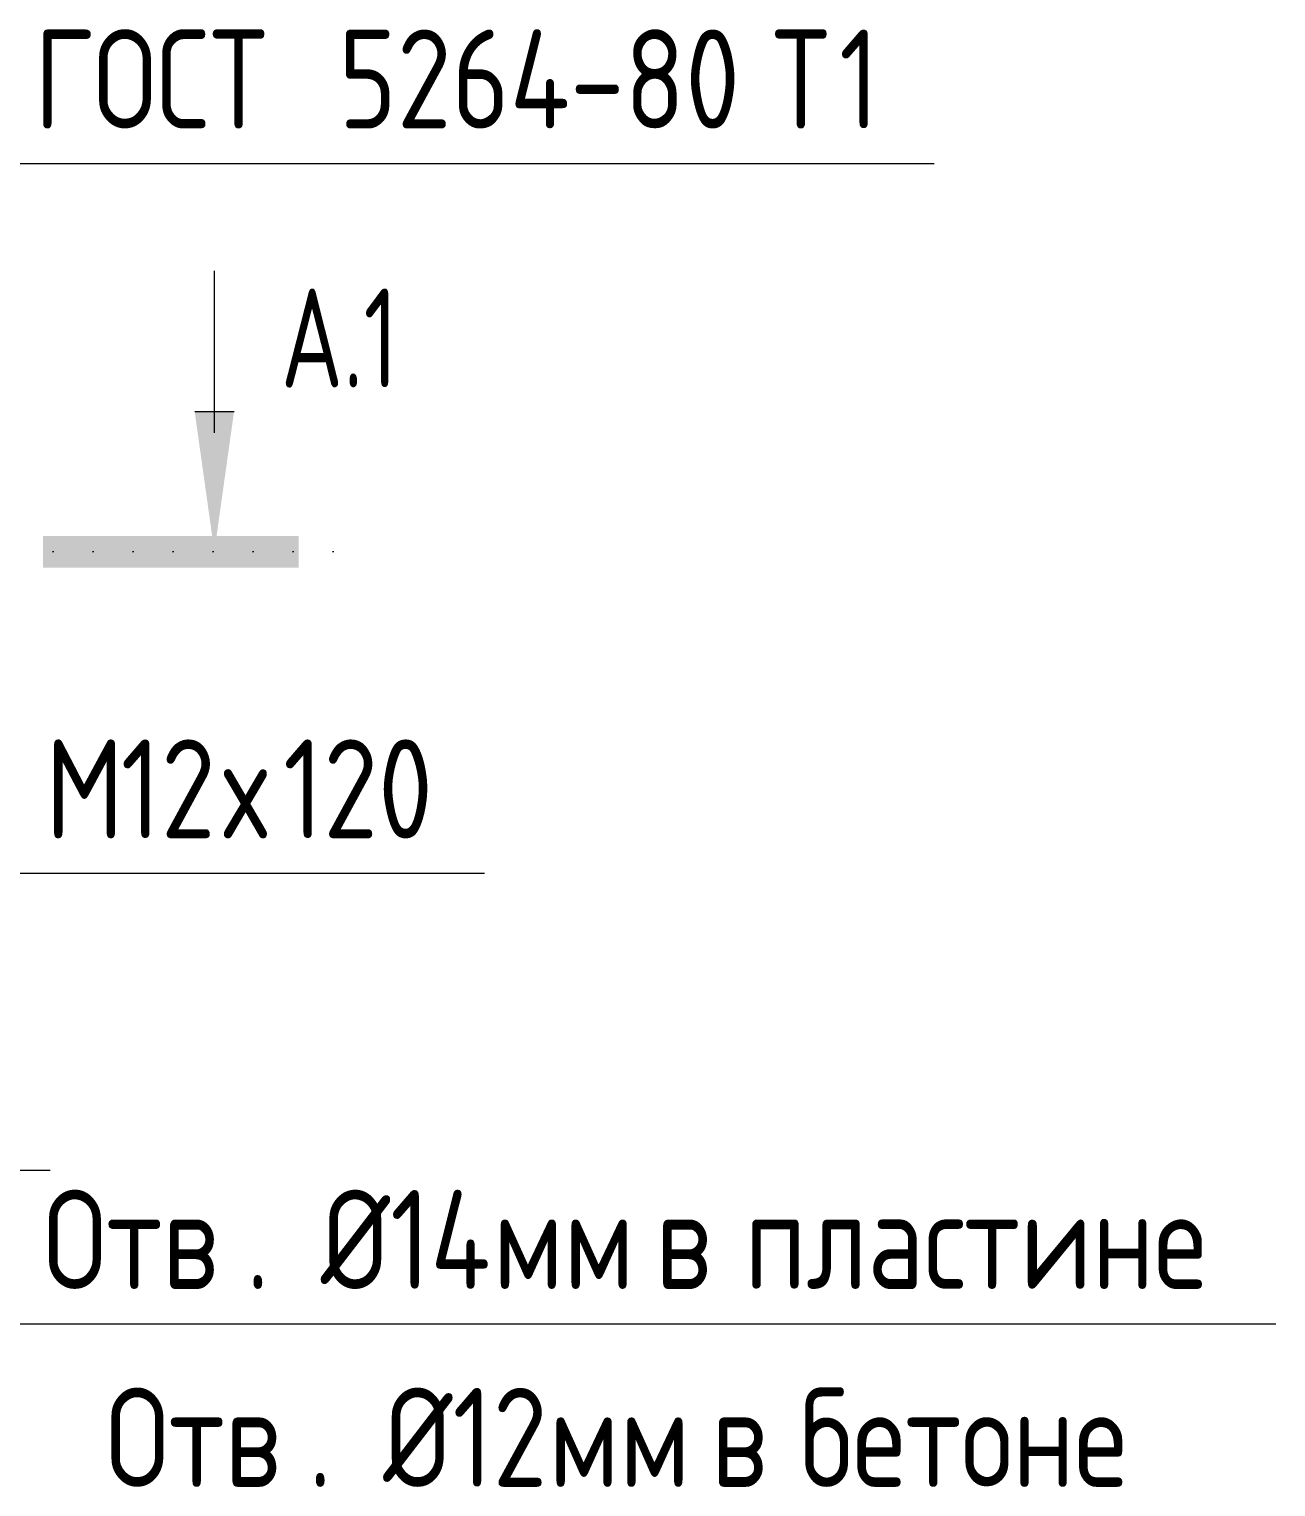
# Model space of a CAD drawing. Header units: millimetres. Extents: x 37710 to 88439, y -33428 to 33849.
# Drawn here: x 84410.1 to 84725.2, y -980 to -611.7 of the extents above; entities that cross this region are included whole.
import ezdxf

# ---------------------------------------------------------------- set-up
doc = ezdxf.new("R2010")
doc.units = ezdxf.units.MM
doc.linetypes.add('04 Пунктир 10мм', pattern=[10, 0, -10])
doc.layers.add('AA_Razrez', color=7, linetype='Continuous', lineweight=9)
doc.layers.add('AA_Vinoska', color=7, linetype='Continuous', lineweight=9)
doc.styles.add('GOST Common_1', font='GOST_Common.ttf', dxfattribs={"width": 0.85, "height": 25})
doc.styles.add('ISOCPEUR_5', font='isocpeur.ttf', dxfattribs={"width": 0.7, "height": 25})

# ---------------------------------------------------------------- blocks, each defined once
blk = doc.blocks.new('Вид узла - Номер узла_ спереди-394134-Узел А')
at = {"layer": 'AA_Razrez'}
for points in [[(-39332.38, -708.38), (-39322.44, -708.38), (-39327.41, -743.71)], [(-39370.7, -747.75), (-39370.7, -739.78), (-39306.14, -739.78), (-39306.14, -747.75)]]:
    blk.add_hatch(color=256, dxfattribs=at).paths.add_polyline_path(points)
for p, q in [((-39327.41, -713.71), (-39327.41, -672.75)), ((-39322.44, -708.38), (-39332.38, -708.38))]:
    blk.add_line(p, q, dxfattribs=at)
blk = doc.blocks.new('010_Текст с выноской - Текст 2 строки-3828731-Узел А')
at = {"layer": 'AA_Vinoska'}
blk.add_line((-39385.48, -645.64), (-39145.48, -645.64), dxfattribs=at)
blk = doc.blocks.new('010_Текст с выноской - Текст 2 строки-3861738-Узел А')
at = {"layer": 'AA_Vinoska'}
blk.add_line((-39379.14, -825.01), (-39259.14, -825.01), dxfattribs=at)
blk = doc.blocks.new('010_Текст с выноской - Текст 2 строки-3861737-Узел А')
at = {"layer": 'AA_Vinoska'}
blk.add_line((-39379.14, -938.87), (-39059.14, -938.87), dxfattribs=at)

msp = doc.modelspace()

# ---------------------------------------------------------------- linework, layer by layer
at = {"layer": 'AA_Razrez', "linetype": '04 Пунктир 10мм'}
msp.add_line((84486.9278, -743.7143), (83993.804, -743.7143), dxfattribs=at)
at = {"layer": 'AA_Vinoska'}
msp.add_line((84389.2766, -900), (84415.4499, -900), dxfattribs=at)

# ---------------------------------------------------------------- block references
at = {"layer": 'AA_Razrez'}
msp.add_blockref('Вид узла - Номер узла_ спереди-394134-Узел А', (123784.3382, 0), dxfattribs=at)
at = {"layer": 'AA_Vinoska'}
for name in ['010_Текст с выноской - Текст 2 строки-3828731-Узел А', '010_Текст с выноской - Текст 2 строки-3861738-Узел А', '010_Текст с выноской - Текст 2 строки-3861737-Узел А']:
    msp.add_blockref(name, (123784.3382, 0), dxfattribs=at)

# ---------------------------------------------------------------- texts
at = {"layer": 'AA_Razrez', "char_height": 25, "attachment_point": 1, "style": 'ISOCPEUR_5'}
for s, insert, width in [('\\fISOCPEUR|b0|i0|c204|p34|;\\W.7;А', (84473.7271, -677.2452), 19.080162), ('.1', (84489.4698, -677.2452), 16.835437)]:
    msp.add_mtext(s, dxfattribs=dict(at, insert=insert, width=width))
at = {"layer": 'AA_Vinoska', "char_height": 25, "attachment_point": 1, "style": 'GOST Common_1'}
for s, insert, width in [('ГОСТ', (84411.293, -611.8147), 77.683519), (' 5264-80 ', (84475.3883, -611.8147), 148.552694), ('\\fGOST Common|b0|i0|c204|p34|;\\W.85;Т', (84597.9565, -611.8147), 20.443031), ('\\fGOST Common|b0|i0|c204|p34|;\\W.85;1', (84614.8237, -611.8147), 12.947253), ('\\fGOST Common|b0|i0|c204|p34|;\\W.85;М', (84414.1543, -791.1901), 23.168769), ('12', (84433.2704, -791.1901), 31.345981), ('120', (84474.3139, -791.1901), 49.744709), ('\\fGOST Common|b0|i0|c204|p34|;\\W.85;х', (84459.1334, -791.1901), 18.398728), ('Отв', (84413.7693, -905.0422), 62.010528), ('. Ø14', (84464.9331, -905.0422), 75.639216), ('\\fGOST Common|b0|i0|c204|p34|;\\W.85; ', (84561.076, -905.0422), 8.858647), ('\\fGOST Common|b0|i0|c204|p34|;\\W.85; ', (84583.5656, -905.0422), 8.858647), ('мм', (84527.3417, -905.0422), 40.886063), ('\\fGOST Common|b0|i0|c204|p34|;\\W.85;в', (84568.3852, -905.0422), 18.398728), ('пластине', (84590.8747, -905.0422), 151.278431), ('Отв', (84429.5368, -955.0422), 62.010528), ('. Ø12', (84480.7006, -955.0422), 73.594912), ('\\fGOST Common|b0|i0|c204|p34|;\\W.85; ', (84575.1568, -955.0422), 8.858647), ('\\fGOST Common|b0|i0|c204|p34|;\\W.85; ', (84597.6464, -955.0422), 8.858647), ('бетоне', (84604.9555, -955.0422), 115.162409), ('мм', (84541.4225, -955.0422), 40.886063), ('\\fGOST Common|b0|i0|c204|p34|;\\W.85;в', (84582.4659, -955.0422), 18.398728)]:
    msp.add_mtext(s, dxfattribs=dict(at, insert=insert, width=width))

doc.saveas('drawing.dxf')
